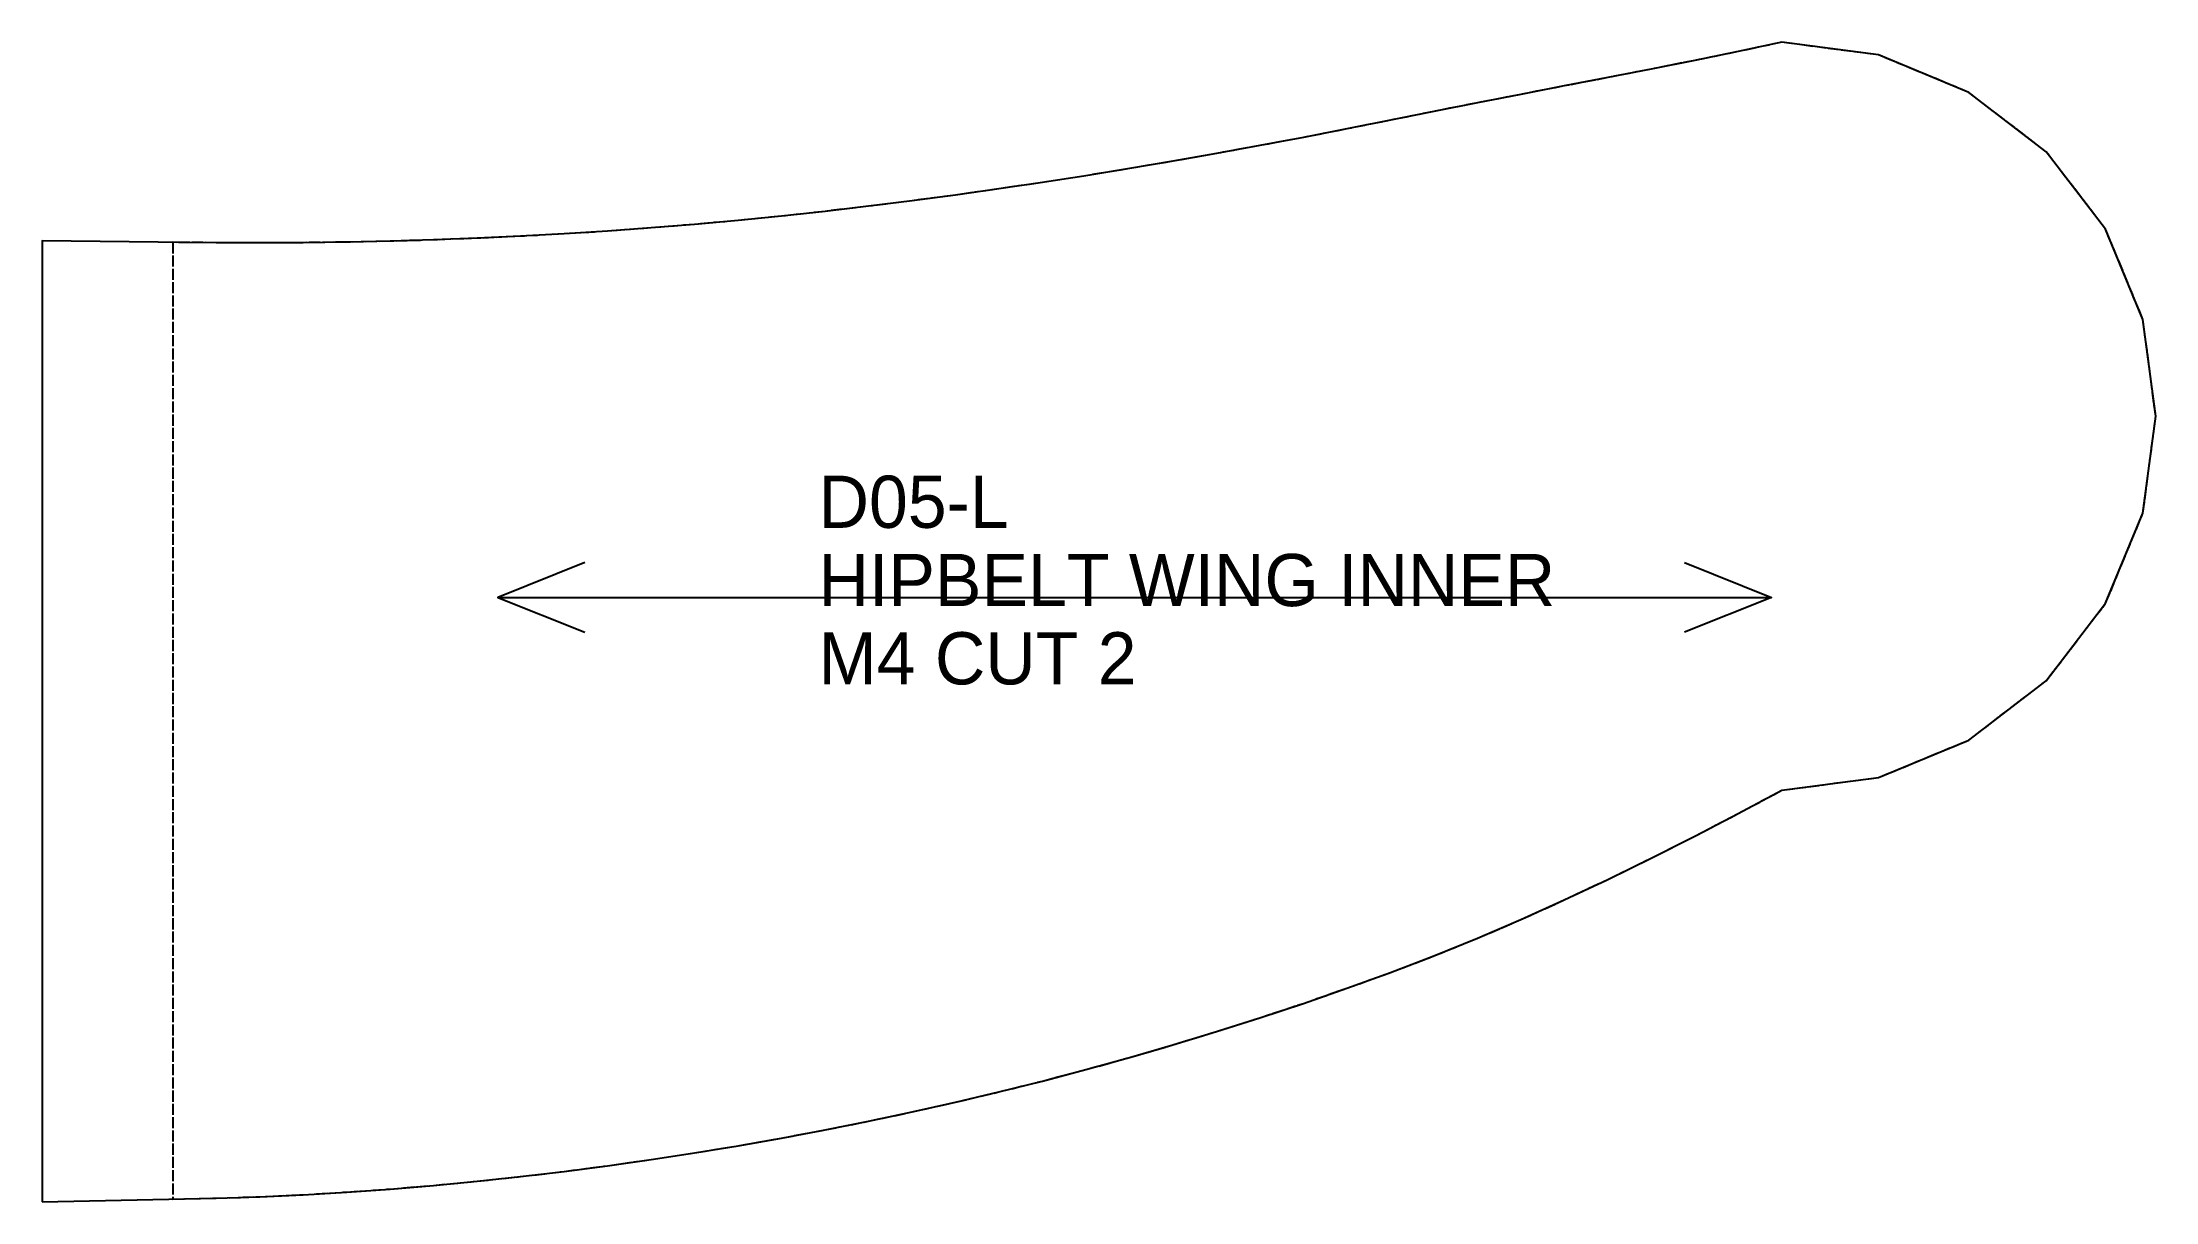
# Model space of a CAD drawing. Header units: millimetres. Extents: x 0 to 243, y 0 to 133.
import ezdxf

# ---------------------------------------------------------------- set-up
doc = ezdxf.new("R2010")
doc.units = ezdxf.units.MM
doc.linetypes.add('DASHED', pattern=[1.524, 1.27, -0.254])
for name, color, linetype in [('CUT', 7, 'CONTINUOUS'), ('GRAIN', 5, 'CONTINUOUS'), ('SEW', 1, 'DASHED'), ('TEXT', 2, 'CONTINUOUS')]:
    doc.layers.add(name, color=color, linetype=linetype)

msp = doc.modelspace()

# ---------------------------------------------------------------- linework, layer by layer
at = {"layer": 'CUT'}
msp.add_lwpolyline([(0, 0), (20, 0.41), (25, 0.58), (30, 0.81), (35, 1.11), (40, 1.46), (45, 1.88), (50, 2.36), (55, 2.89), (60, 3.49), (65, 4.14), (70, 4.85), (75, 5.62), (80, 6.44), (85, 7.32), (90, 8.26), (95, 9.26), (100, 10.32), (105, 11.44), (110, 12.63), (115, 13.88), (120, 15.2), (125, 16.58), (130, 18.04), (135, 19.56), (140, 21.15), (145, 22.81), (150, 24.55), (155, 26.35), (160, 28.26), (165, 30.29), (170, 32.44), (175, 34.7), (180, 37.05), (185, 39.5), (190, 42.03), (195, 44.64), (200, 47.31), (211.13, 48.78), (221.5, 53.07), (230.41, 59.91), (237.24, 68.81), (241.53, 79.18), (243, 90.31), (241.53, 101.44), (237.24, 111.81), (230.41, 120.72), (221.5, 127.55), (211.13, 131.85), (200, 133.31), (195, 132.25), (190, 131.23), (185, 130.23), (180, 129.25), (175, 128.29), (170, 127.32), (165, 126.35), (160, 125.36), (155, 124.35), (150, 123.35), (145, 122.37), (140, 121.43), (135, 120.52), (130, 119.63), (125, 118.79), (120, 117.97), (115, 117.2), (110, 116.45), (105, 115.75), (100, 115.08), (95, 114.46), (90, 113.87), (85, 113.32), (80, 112.82), (75, 112.37), (70, 111.96), (65, 111.59), (60, 111.28), (55, 111), (50, 110.77), (45, 110.58), (40, 110.44), (35, 110.33), (30, 110.27), (25, 110.24), (20, 110.26), (0, 110.47)], close=True, dxfattribs=at)
at = {"layer": 'GRAIN'}
msp.add_line((52.38, 69.48), (198.81, 69.48), dxfattribs=at)
for points in [[(62.38, 73.48), (52.38, 69.48), (62.38, 65.48)], [(188.81, 73.48), (198.81, 69.48), (188.81, 65.48)]]:
    msp.add_lwpolyline(points, dxfattribs=at)
at = {"layer": 'SEW'}
msp.add_lwpolyline([(15, 0.31), (20, 0.41), (25, 0.58), (30, 0.81), (35, 1.11), (40, 1.46), (45, 1.88), (50, 2.36), (55, 2.89), (60, 3.49), (65, 4.14), (70, 4.85), (75, 5.62), (80, 6.44), (85, 7.32), (90, 8.26), (95, 9.26), (100, 10.32), (105, 11.44), (110, 12.63), (115, 13.88), (120, 15.2), (125, 16.58), (130, 18.04), (135, 19.56), (140, 21.15), (145, 22.81), (150, 24.55), (155, 26.35), (160, 28.26), (165, 30.29), (170, 32.44), (175, 34.7), (180, 37.05), (185, 39.5), (190, 42.03), (195, 44.64), (200, 47.31), (211.13, 48.78), (221.5, 53.07), (230.41, 59.91), (237.24, 68.81), (241.53, 79.18), (243, 90.31), (241.53, 101.44), (237.24, 111.81), (230.41, 120.72), (221.5, 127.55), (211.13, 131.85), (200, 133.31), (195, 132.25), (190, 131.23), (185, 130.23), (180, 129.25), (175, 128.29), (170, 127.32), (165, 126.35), (160, 125.36), (155, 124.35), (150, 123.35), (145, 122.37), (140, 121.43), (135, 120.52), (130, 119.63), (125, 118.79), (120, 117.97), (115, 117.2), (110, 116.45), (105, 115.75), (100, 115.08), (95, 114.46), (90, 113.87), (85, 113.32), (80, 112.82), (75, 112.37), (70, 111.96), (65, 111.59), (60, 111.28), (55, 111), (50, 110.77), (45, 110.58), (40, 110.44), (35, 110.33), (30, 110.27), (25, 110.24), (20, 110.26), (15, 110.31)], close=True, dxfattribs=at)

# ---------------------------------------------------------------- texts
at = {"layer": 'TEXT'}
for s, p in [('D05-L', (89.26, 77.48)), ('HIPBELT WING INNER', (89.26, 68.48)), ('M4 CUT 2', (89.26, 59.48))]:
    msp.add_text(s, height=6, dxfattribs=at).set_placement(p)

doc.saveas('drawing.dxf')
